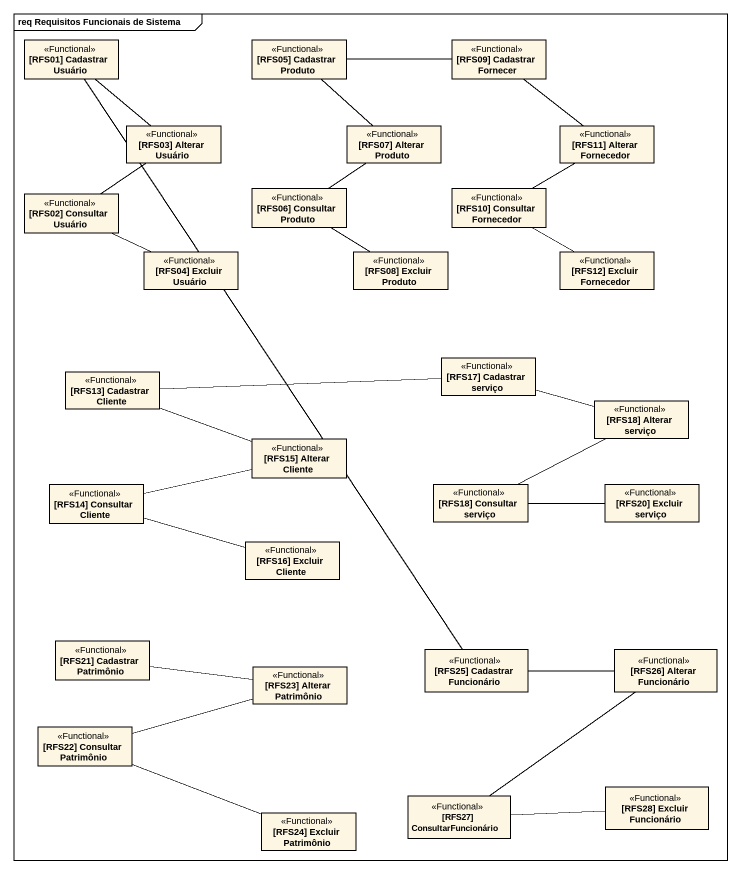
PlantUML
@startuml
mainframe req Requisitos Funcionais de Sistema
hide circle
hide empty members
class "[RFS01] Cadastrar Usuário" as RFS01_Cadastrar_Usuário <<Functional>>
class "[RFS05] Cadastrar Produto" as RFS05_Cadastrar_Produto <<Functional>>
class "[RFS09] Cadastrar Fornecer" as RFS09_Cadastrar_Fornecer <<Functional>>
class "[RFS03] Alterar Usuário" as RFS03_Alterar_Usuário <<Functional>>
class "[RFS07] Alterar Produto" as RFS07_Alterar_Produto <<Functional>>
class "[RFS11] Alterar Fornecedor" as RFS11_Alterar_Fornecedor <<Functional>>
class "[RFS02] Consultar Usuário" as RFS02_Consultar_Usuário <<Functional>>
class "[RFS06] Consultar Produto" as RFS06_Consultar_Produto <<Functional>>
class "[RFS10] Consultar Fornecedor" as RFS10_Consultar_Fornecedor <<Functional>>
class "[RFS04] Excluir Usuário" as RFS04_Excluir_Usuário <<Functional>>
class "[RFS08] Excluir Produto" as RFS08_Excluir_Produto <<Functional>>
class "[RFS12] Excluir Fornecedor" as RFS12_Excluir_Fornecedor <<Functional>>
class "[RFS13] Cadastrar Cliente" as RFS13_Cadastrar_Cliente <<Functional>>
class "[RFS17] Cadastrar serviço" as RFS17_Cadastrar_serviço <<Functional>>
class "[RFS18] Alterar serviço" as RFS18_Alterar_serviço <<Functional>>
class "[RFS15] Alterar Cliente" as RFS15_Alterar_Cliente <<Functional>>
class "[RFS14] Consultar Cliente" as RFS14_Consultar_Cliente <<Functional>>
class "[RFS18] Consultar serviço" as RFS18_Consultar_serviço <<Functional>>
class "[RFS20] Excluir serviço" as RFS20_Excluir_serviço <<Functional>>
class "[RFS16] Excluir Cliente" as RFS16_Excluir_Cliente <<Functional>>
class "[RFS21] Cadastrar Patrimônio" as RFS21_Cadastrar_Patrimônio <<Functional>>
class "[RFS25] Cadastrar Funcionário" as RFS25_Cadastrar_Funcionário <<Functional>>
class "[RFS26] Alterar Funcionário" as RFS26_Alterar_Funcionário <<Functional>>
class "[RFS23] Alterar Patrimônio" as RFS23_Alterar_Patrimônio <<Functional>>
class "[RFS22] Consultar Patrimônio" as RFS22_Consultar_Patrimônio <<Functional>>
class "[RFS27] ConsultarFuncionário" as RFS27_ConsultarFuncionário <<Functional>>
class "[RFS28] Excluir Funcionário" as RFS28_Excluir_Funcionário <<Functional>>
class "[RFS24] Excluir Patrimônio" as RFS24_Excluir_Patrimônio <<Functional>>
RFS01_Cadastrar_Usuário -- RFS03_Alterar_Usuário
RFS01_Cadastrar_Usuário -- RFS25_Cadastrar_Funcionário
RFS05_Cadastrar_Produto -- RFS07_Alterar_Produto
RFS09_Cadastrar_Fornecer -left- RFS05_Cadastrar_Produto
RFS09_Cadastrar_Fornecer -- RFS11_Alterar_Fornecedor
RFS02_Consultar_Usuário -up- RFS03_Alterar_Usuário
RFS02_Consultar_Usuário -right- RFS04_Excluir_Usuário
RFS06_Consultar_Produto -up- RFS07_Alterar_Produto
RFS06_Consultar_Produto -- RFS08_Excluir_Produto
RFS10_Consultar_Fornecedor -right- RFS11_Alterar_Fornecedor
RFS10_Consultar_Fornecedor -right- RFS12_Excluir_Fornecedor
RFS13_Cadastrar_Cliente -right- RFS17_Cadastrar_serviço
RFS13_Cadastrar_Cliente -right- RFS15_Alterar_Cliente
RFS17_Cadastrar_serviço -right- RFS18_Alterar_serviço
RFS14_Consultar_Cliente -right- RFS15_Alterar_Cliente
RFS14_Consultar_Cliente -right- RFS16_Excluir_Cliente
RFS18_Consultar_serviço -right- RFS18_Alterar_serviço
RFS18_Consultar_serviço -right- RFS20_Excluir_serviço
RFS21_Cadastrar_Patrimônio -right- RFS23_Alterar_Patrimônio
RFS25_Cadastrar_Funcionário -right- RFS26_Alterar_Funcionário
RFS26_Alterar_Funcionário -- RFS27_ConsultarFuncionário
RFS22_Consultar_Patrimônio -right- RFS23_Alterar_Patrimônio
RFS22_Consultar_Patrimônio -right- RFS24_Excluir_Patrimônio
RFS27_ConsultarFuncionário -right- RFS28_Excluir_Funcionário
@enduml
